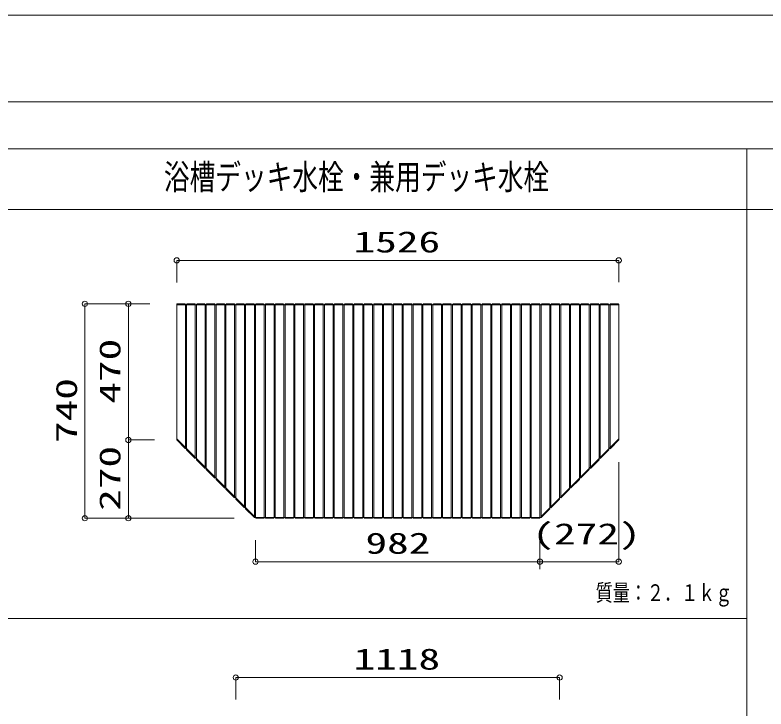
# Model space of a CAD drawing. Units: millimetres on the paper. Extents: x -305 to 305, y -152 to 152.
# Drawn here: x -119.4 to -33, y 68.7 to 148.5 of the extents above; entities that cross this region are included whole.
import ezdxf
from ezdxf.enums import TextEntityAlignment as Align

# ---------------------------------------------------------------- set-up
doc = ezdxf.new("R2010")
doc.units = ezdxf.units.MM
for name, color, linetype, lineweight in [('0-0_0', 7, 'Continuous', 9), ('0-1_VIEW0004', 7, 'Continuous', 9), ('0-6_図面枠', 3, 'Continuous', 9), ('0-7_DEFPOINTS', 7, 'Continuous', 9)]:
    doc.layers.add(name, color=color, linetype=linetype, lineweight=lineweight)
doc.styles.add('ＭＳ ゴシック', font='')
doc.styles.get('ＭＳ ゴシック').set_extended_font_data('MS Gothic')

# ---------------------------------------------------------------- blocks, each defined once
blk = doc.blocks.new('DTL0002')
at = {"layer": '0-0_0'}
for p, q in [((-761, 0), (-735, 0)), ((-727, 0), (-701, 0)), ((-693, 0), (-667, 0)), ((-659, 0), (-633, 0)), ((-625, 0), (-599, 0)), ((-591, 0), (-565, 0)), ((-557, 0), (-531, 0)), ((-523, 0), (-497, 0)), ((-489, 0), (-463, 0)), ((-455, 0), (-429, 0)), ((-421, 0), (-395, 0)), ((-387, 0), (-361, 0)), ((-353, 0), (-327, 0)), ((-319, 0), (-293, 0)), ((-285, 0), (-259, 0)), ((-251, 0), (-225, 0)), ((-217, 0), (-191, 0)), ((-183, 0), (-157, 0)), ((-149, 0), (-123, 0)), ((-115, 0), (-89, 0)), ((-81, 0), (-55, 0)), ((-47, 0), (-21, 0)), ((-13, 0), (13, 0)), ((21, 0), (47, 0)), ((55, 0), (81, 0)), ((89, 0), (115, 0)), ((123, 0), (149, 0)), ((157, 0), (183, 0)), ((191, 0), (217, 0)), ((225, 0), (251, 0)), ((259, 0), (285, 0)), ((293, 0), (319, 0)), ((327, 0), (353, 0)), ((361, 0), (387, 0)), ((395, 0), (421, 0)), ((429, 0), (455, 0)), ((463, 0), (489, 0)), ((497, 0), (523, 0)), ((531, 0), (557, 0)), ((565, 0), (591, 0)), ((599, 0), (625, 0)), ((633, 0), (659, 0)), ((667, 0), (693, 0)), ((701, 0), (727, 0)), ((735, 0), (761, 0)), ((-763, -3), (763, -3)), ((-763, -3), (-763, -470)), ((-733, -2), (-733, -370)), ((-729, -2), (-729, -370)), ((-699, -2), (-699, -370)), ((-695, -2), (-695, -370)), ((-665, -2), (-665, -370)), ((-661, -2), (-661, -370)), ((-631, -2), (-631, -370)), ((-627, -2), (-627, -370)), ((-597, -2), (-597, -370)), ((-593, -2), (-593, -370)), ((-563, -2), (-563, -370)), ((-559, -2), (-559, -370)), ((-529, -2), (-529, -370)), ((-525, -2), (-525, -370)), ((-495, -2), (-495, -370)), ((-491, -2), (-491, -370)), ((-461, -2), (-461, -370)), ((-457, -2), (-457, -370)), ((-427, -2), (-427, -370)), ((-423, -2), (-423, -370)), ((-393, -2), (-393, -370)), ((-389, -2), (-389, -370)), ((-359, -2), (-359, -370)), ((-355, -2), (-355, -370)), ((-325, -2), (-325, -370)), ((-321, -2), (-321, -370)), ((-291, -2), (-291, -370)), ((-287, -2), (-287, -370)), ((-257, -2), (-257, -370)), ((-253, -2), (-253, -370)), ((-223, -2), (-223, -370)), ((-219, -2), (-219, -370)), ((-189, -2), (-189, -370)), ((-185, -2), (-185, -370)), ((-155, -2), (-155, -370)), ((-151, -2), (-151, -370)), ((-121, -2), (-121, -370)), ((-117, -2), (-117, -370)), ((-87, -2), (-87, -370)), ((-83, -2), (-83, -370)), ((-53, -2), (-53, -370)), ((-19, -2), (-19, -370)), ((-15, -2), (-15, -370)), ((15, -2), (15, -370)), ((49, -2), (49, -370)), ((53, -2), (53, -370)), ((83, -2), (83, -370)), ((117, -2), (117, -370)), ((121, -2), (121, -370)), ((151, -2), (151, -370)), ((185, -2), (185, -370)), ((189, -2), (189, -370)), ((219, -2), (219, -370)), ((253, -2), (253, -370)), ((257, -2), (257, -370)), ((287, -2), (287, -370)), ((321, -2), (321, -370)), ((325, -2), (325, -370)), ((355, -2), (355, -370)), ((359, -2), (359, -370)), ((389, -2), (389, -370)), ((393, -2), (393, -370)), ((423, -2), (423, -370)), ((427, -2), (427, -370)), ((457, -2), (457, -370)), ((461, -2), (461, -370)), ((491, -2), (491, -370)), ((495, -2), (495, -370)), ((525, -2), (525, -370)), ((529, -2), (529, -370)), ((559, -2), (559, -370)), ((563, -2), (563, -370)), ((593, -2), (593, -370)), ((597, -2), (597, -370)), ((627, -2), (627, -370)), ((631, -2), (631, -370)), ((661, -2), (661, -370)), ((665, -2), (665, -370)), ((695, -2), (695, -370)), ((699, -2), (699, -370)), ((729, -2), (729, -370)), ((733, -2), (733, -370)), ((763, -2), (763, -470)), ((-733, -370), (-733, -500)), ((-729, -370), (-729, -504)), ((-699, -370), (-699, -534)), ((-695, -370), (-695, -538)), ((-665, -370), (-665, -568)), ((-661, -370), (-661, -572)), ((-631, -370), (-631, -602)), ((-627, -370), (-627, -606)), ((-597, -370), (-597, -636)), ((-593, -370), (-593, -640)), ((-563, -370), (-563, -670)), ((-559, -370), (-559, -674)), ((-529, -370), (-529, -704)), ((-525, -370), (-525, -708)), ((-495, -370), (-495, -738)), ((-495, -370), (-495, -738)), ((-491, -370), (-491, -738)), ((-461, -370), (-461, -738)), ((-457, -370), (-457, -738)), ((-427, -370), (-427, -738)), ((-423, -370), (-423, -738)), ((-393, -370), (-393, -738)), ((-389, -370), (-389, -738)), ((-359, -370), (-359, -738)), ((-355, -370), (-355, -738)), ((-325, -370), (-325, -738)), ((-321, -370), (-321, -738)), ((-291, -370), (-291, -738)), ((-287, -370), (-287, -738)), ((-257, -370), (-257, -738)), ((-253, -370), (-253, -738)), ((-223, -370), (-223, -738)), ((-219, -370), (-219, -738)), ((-189, -370), (-189, -738)), ((-185, -370), (-185, -738)), ((-155, -370), (-155, -738)), ((-151, -370), (-151, -738)), ((-121, -370), (-121, -738)), ((-117, -370), (-117, -738)), ((-87, -370), (-87, -738)), ((-83, -370), (-83, -738)), ((-53, -370), (-53, -738)), ((-19, -370), (-19, -738)), ((-15, -370), (-15, -738)), ((15, -370), (15, -738)), ((49, -370), (49, -738)), ((53, -370), (53, -738)), ((83, -370), (83, -738)), ((117, -370), (117, -738)), ((121, -370), (121, -738)), ((151, -370), (151, -738)), ((185, -370), (185, -738)), ((189, -370), (189, -738)), ((219, -370), (219, -738)), ((253, -370), (253, -738)), ((257, -370), (257, -738)), ((287, -370), (287, -738)), ((321, -370), (321, -738)), ((325, -370), (325, -738)), ((355, -370), (355, -738)), ((359, -370), (359, -738)), ((389, -370), (389, -738)), ((393, -370), (393, -738)), ((423, -370), (423, -738)), ((427, -370), (427, -738)), ((457, -370), (457, -738)), ((461, -370), (461, -738)), ((491, -370), (491, -738)), ((495, -370), (495, -738)), ((495, -370), (495, -738)), ((525, -370), (525, -708)), ((529, -370), (529, -704)), ((559, -370), (559, -674)), ((563, -370), (563, -670)), ((593, -370), (593, -640)), ((597, -370), (597, -636)), ((627, -370), (627, -606)), ((631, -370), (631, -602)), ((661, -370), (661, -572)), ((665, -370), (665, -568)), ((695, -370), (695, -538)), ((699, -370), (699, -534)), ((729, -370), (729, -504)), ((733, -370), (733, -500)), ((-494.5, -737), (495, -737)), ((-489, -740), (-463, -740)), ((-455, -740), (-429, -740)), ((-421, -740), (-395, -740)), ((-387, -740), (-361, -740)), ((-353, -740), (-327, -740)), ((-319, -740), (-293, -740)), ((-285, -740), (-259, -740)), ((-251, -740), (-225, -740)), ((-217, -740), (-191, -740)), ((-183, -740), (-157, -740)), ((-149, -740), (-123, -740)), ((-115, -740), (-89, -740)), ((-81, -740), (-55, -740)), ((-21.5, -740), (-47, -740)), ((-13, -740), (13, -740)), ((21, -740), (47, -740)), ((55, -740), (81, -740)), ((89, -740), (115, -740)), ((123, -740), (149, -740)), ((157, -740), (183, -740)), ((191, -740), (217, -740)), ((225, -740), (251, -740)), ((259, -740), (285, -740)), ((293, -740), (319, -740)), ((327, -740), (353, -740)), ((361, -740), (387, -740)), ((395, -740), (421, -740)), ((429, -740), (455, -740)), ((463, -740), (489, -740))]:
    blk.add_line(p, q, dxfattribs=at)
at = {"layer": '0-0_0', "color": 2}
for p, q in [((-763, -465.8), (-495, -733.8)), ((763, -465.8), (495, -733.8)), ((-763, -470), (-733, -500)), ((763, -470), (733, -500)), ((-729, -504), (-699, -534)), ((729, -504), (699, -534)), ((-695, -538), (-665, -568)), ((695, -538), (665, -568)), ((-661, -572), (-631, -602)), ((661, -572), (631, -602)), ((-627, -606), (-597, -636)), ((627, -606), (597, -636)), ((-593, -640), (-563, -670)), ((593, -640), (563, -670)), ((-559, -674), (-529, -704)), ((559, -674), (529, -704)), ((-525, -708), (-495, -738)), ((525, -708), (495, -738))]:
    blk.add_line(p, q, dxfattribs=at)
at = {"layer": '0-0_0'}
for points in [[(-49, -2), (-49, -370), (-49, -738)], [(19, -2), (19, -370), (19, -738)], [(87, -2), (87, -370), (87, -738)], [(155, -2), (155, -370), (155, -738)], [(223, -2), (223, -370), (223, -738)], [(291, -2), (291, -370), (291, -738)]]:
    blk.add_lwpolyline(points, dxfattribs=at)
for centre, start, end in [((-761, -2), 90, 180), ((-735, -2), 0, 90), ((-727, -2), 90, 180), ((-701, -2), 0, 90), ((-693, -2), 90, 180), ((-667, -2), 0, 90), ((-659, -2), 90, 180), ((-633, -2), 0, 90), ((-625, -2), 90, 180), ((-599, -2), 0, 90), ((-591, -2), 90, 180), ((-565, -2), 0, 90), ((-557, -2), 90, 180), ((-531, -2), 0, 90), ((-523, -2), 90, 180), ((-497, -2), 0, 90), ((-489, -2), 90, 180), ((-463, -2), 0, 90), ((-455, -2), 90, 180), ((-429, -2), 0, 90), ((-421, -2), 90, 180), ((-395, -2), 0, 90), ((-387, -2), 90, 180), ((-361, -2), 0, 90), ((-353, -2), 90, 180), ((-327, -2), 0, 90), ((-319, -2), 90, 180), ((-293, -2), 0, 90), ((-285, -2), 90, 180), ((-259, -2), 0, 90), ((-251, -2), 90, 180), ((-225, -2), 0, 90), ((-217, -2), 90, 180), ((-191, -2), 0, 90), ((-183, -2), 90, 180), ((-157, -2), 0, 90), ((-149, -2), 90, 180), ((-123, -2), 0, 90), ((-115, -2), 90, 180), ((-89, -2), 0, 90), ((-81, -2), 90, 180), ((-55, -2), 0, 90), ((-47, -2), 90, 180), ((-21, -2), 0, 90), ((-13, -2), 90, 180), ((13, -2), 0, 90), ((21, -2), 90, 180), ((47, -2), 0, 90), ((55, -2), 90, 180), ((81, -2), 0, 90), ((89, -2), 90, 180), ((115, -2), 0, 90), ((123, -2), 90, 180), ((149, -2), 0, 90), ((157, -2), 90, 180), ((183, -2), 0, 90), ((191, -2), 90, 180), ((217, -2), 0, 90), ((225, -2), 90, 180), ((251, -2), 0, 90), ((259, -2), 90, 180), ((285, -2), 0, 90), ((293, -2), 90, 180), ((319, -2), 0, 90), ((327, -2), 90, 180), ((353, -2), 0, 90), ((361, -2), 90, 180), ((387, -2), 0, 90), ((395, -2), 90, 180), ((421, -2), 0, 90), ((429, -2), 90, 180), ((455, -2), 0, 90), ((463, -2), 90, 180), ((489, -2), 0, 90), ((497, -2), 90, 180), ((523, -2), 0, 90), ((531, -2), 90, 180), ((557, -2), 0, 90), ((565, -2), 90, 180), ((591, -2), 0, 90), ((599, -2), 90, 180), ((625, -2), 0, 90), ((633, -2), 90, 180), ((659, -2), 0, 90), ((667, -2), 90, 180), ((693, -2), 0, 90), ((701, -2), 90, 180), ((727, -2), 0, 90), ((735, -2), 90, 180), ((761, -2), 0, 90), ((-489, -738), 180, 270), ((-463, -738), 270, 0), ((-455, -738), 180, 270), ((-429, -738), 270, 0), ((-421, -738), 180, 270), ((-395, -738), 270, 0), ((-387, -738), 180, 270), ((-361, -738), 270, 0), ((-353, -738), 180, 270), ((-327, -738), 270, 0), ((-319, -738), 180, 270), ((-293, -738), 270, 0), ((-285, -738), 180, 270), ((-259, -738), 270, 0), ((-251, -738), 180, 270), ((-225, -738), 270, 0), ((-217, -738), 180, 270), ((-191, -738), 270, 0), ((-183, -738), 180, 270), ((-157, -738), 270, 0), ((-149, -738), 180, 270), ((-123, -738), 270, 0), ((-115, -738), 180, 270), ((-89, -738), 270, 0), ((-81, -738), 180, 270), ((-55, -738), 270, 0), ((-47, -738), 180, 270), ((-21, -738), 270, 0), ((-13, -738), 180, 270), ((13, -738), 270, 0), ((21, -738), 180, 270), ((47, -738), 270, 0), ((55, -738), 180, 270), ((81, -738), 270, 0), ((89, -738), 180, 270), ((115, -738), 270, 0), ((123, -738), 180, 270), ((149, -738), 270, 0), ((157, -738), 180, 270), ((183, -738), 270, 0), ((191, -738), 180, 270), ((217, -738), 270, 0), ((225, -738), 180, 270), ((251, -738), 270, 0), ((259, -738), 180, 270), ((285, -738), 270, 0), ((293, -738), 180, 270), ((319, -738), 270, 0), ((327, -738), 180, 270), ((353, -738), 270, 0), ((361, -738), 180, 270), ((387, -738), 270, 0), ((395, -738), 180, 270), ((421, -738), 270, 0), ((429, -738), 180, 270), ((455, -738), 270, 0), ((463, -738), 180, 270), ((489, -738), 270, 0)]:
    blk.add_arc(centre, 2, start, end, dxfattribs=at)
blk = doc.blocks.new('_ORIGIN')
at = {"layer": '0-0_0'}
blk.add_line((0, 0), (-1, 0), dxfattribs=at)
blk.add_circle((0, 0), 0.5, dxfattribs=at)

msp = doc.modelspace()

# ---------------------------------------------------------------- linework, layer by layer
at = {"layer": '0-0_0', "color": 4}
for p, q in [((-215.171, 133.117), (102.444, 133.117)), ((-35.171, 133.117), (-35.171, -121.19)), ((-267.171, 126.117), (102.444, 126.117)), ((-260.171, 79.055), (-35.171, 79.055))]:
    msp.add_line(p, q, dxfattribs=at)
at = {"layer": '0-1_VIEW0004'}
for p, q in [((-100.772, 117.714), (-100.772, 120.274)), ((-100.172, 120.274), (-50.506, 120.274)), ((-49.906, 117.748), (-49.906, 120.274)), ((-103.879, 115.274), (-111.337, 115.274)), ((-103.879, 115.274), (-106.338, 115.274)), ((-111.337, 114.674), (-111.337, 91.208)), ((-106.338, 100.208), (-106.338, 114.674)), ((-103.879, 99.608), (-106.338, 99.608)), ((-103.312, 99.608), (-106.337, 99.608)), ((-106.337, 99.008), (-106.337, 91.208)), ((-49.906, 97.068), (-49.906, 85.609)), ((-94.746, 90.608), (-111.337, 90.608)), ((-94.179, 90.608), (-106.337, 90.608)), ((-91.706, 88.068), (-91.706, 85.609)), ((-58.972, 88.068), (-58.972, 85.609)), ((-59.572, 85.609), (-91.106, 85.609)), ((-58.972, 84.734), (-58.972, 85.609)), ((-58.372, 85.609), (-50.506, 85.609)), ((-93.972, 69.748), (-93.972, 72.274)), ((-93.372, 72.274), (-57.306, 72.274)), ((-56.706, 69.748), (-56.706, 72.274))]:
    msp.add_line(p, q, dxfattribs=at)
at = {"layer": '0-6_図面枠'}
msp.add_lwpolyline([(-291.017, -138.498), (108.983, -138.498), (108.983, 138.502), (-291.017, 138.502)], close=True, dxfattribs=at)
at = {"layer": '0-7_DEFPOINTS'}
msp.add_line((118.983, 148.502), (-301.017, 148.502), dxfattribs=at)

# ---------------------------------------------------------------- block references
at = {"layer": '0-1_VIEW0004', "xscale": 0.6, "yscale": 0.6}
for p, rotation in [((-100.772, 120.274), 180), ((-111.337, 115.274), 90), ((-106.338, 115.274), 90), ((-106.338, 99.608), 270), ((-106.337, 99.608), 90), ((-111.337, 90.608), 270), ((-106.337, 90.608), 270), ((-91.706, 85.609), 180), ((-58.972, 85.609), 180), ((-93.972, 72.274), 180)]:
    msp.add_blockref('_ORIGIN', p, dxfattribs=dict(at, rotation=rotation))
at = {"layer": '0-1_VIEW0004'}
for name, p, xscale, yscale in [('_ORIGIN', (-49.906, 120.274), 0.6, 0.6), ('DTL0002', (-75.339, 115.274), 0.033333, 0.033333), ('_ORIGIN', (-58.972, 85.609), 0.6, 0.6), ('_ORIGIN', (-49.906, 85.609), 0.6, 0.6), ('_ORIGIN', (-56.706, 72.274), 0.6, 0.6)]:
    msp.add_blockref(name, p, dxfattribs=dict(at, xscale=xscale, yscale=yscale))

# ---------------------------------------------------------------- texts
at = {"layer": '0-0_0', "style": 'ＭＳ ゴシック', "width": 0.75}
for s, height, p in [('浴槽デッキ水栓・兼用デッキ水栓', 2.889, (-102.243, 127.562)), ('質量：２．１ｋｇ', 1.921, (-52.559, 80.507))]:
    msp.add_text(s, height=height, dxfattribs=at).set_placement(p, align=Align.BOTTOM_LEFT)
at = {"layer": '0-1_VIEW0004', "style": 'ＭＳ ゴシック', "width": 1.5}
for s, p in [('1526', (-80.417, 120.451)), ('(272)', (-59.836, 86.862)), ('982', (-79.052, 85.785)), ('1118', (-80.417, 72.451))]:
    msp.add_text(s, height=2.441, dxfattribs=at).set_placement(p, align=Align.BOTTOM_LEFT)
for s, p in [('470', (-106.514, 103.786)), ('740', (-111.513, 99.259)), ('270', (-106.513, 91.457))]:
    msp.add_text(s, height=2.441, rotation=90, dxfattribs=at).set_placement(p, align=Align.BOTTOM_LEFT)

doc.saveas('drawing.dxf')
